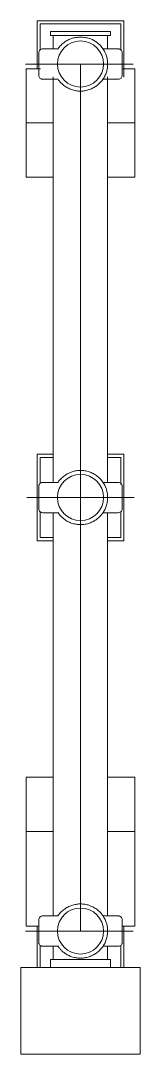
# Model space of a CAD drawing. Header units: metres. Extents: x 252 to 379, y 116 to 201.
# Drawn here: x 303.75 to 304.85, y 181.43 to 190.96 of the extents above; entities that cross this region are included whole.
import ezdxf

# ---------------------------------------------------------------- set-up
doc = ezdxf.new("R2010")
doc.units = ezdxf.units.M
doc.layers.add('L-STRUCTUR_SET_A', color=94, linetype='Continuous', lineweight=9)

# ---------------------------------------------------------------- blocks, each defined once
blk = doc.blocks.new('set_2s_1d')
at = {"color": 1, "lineweight": 0}
for p, q in [((-10.7251, 32.7976), (-10.7251, 32.7601)), ((-10.175, 32.7976), (-10.7251, 32.7976)), ((-10.175, 32.7601), (-10.7251, 32.7601)), ((-10.7, 32.6376), (-10.7, 32.7601)), ((-10.7, 32.7601), (-10.2, 32.7601)), ((-10.5771, 32.7132), (-10.5678, 32.7184)), ((-10.5678, 32.7184), (-10.5581, 32.7233)), ((-10.5581, 32.7233), (-10.5386, 32.7314)), ((-10.5386, 32.7314), (-10.5309, 32.7339)), ((-10.5309, 32.7339), (-10.523, 32.7363)), ((-10.523, 32.7363), (-10.5148, 32.7383)), ((-10.5148, 32.7383), (-10.5063, 32.7401)), ((-10.5063, 32.7401), (-10.4975, 32.7416)), ((-10.4975, 32.7416), (-10.4884, 32.7428)), ((-10.4884, 32.7428), (-10.4791, 32.7438)), ((-10.4791, 32.7438), (-10.4696, 32.7446)), ((-10.4696, 32.7446), (-10.45, 32.7451)), ((-10.45, 32.7451), (-10.4388, 32.7448)), ((-10.4388, 32.7448), (-10.4276, 32.7442)), ((-10.4276, 32.7442), (-10.4168, 32.7432)), ((-10.4168, 32.7432), (-10.4061, 32.7418)), ((-10.4061, 32.7418), (-10.3959, 32.7401)), ((-10.3959, 32.7401), (-10.3858, 32.7381)), ((-10.3858, 32.7381), (-10.3761, 32.7356)), ((-10.3761, 32.7356), (-10.3668, 32.7328)), ((-10.3668, 32.7328), (-10.349, 32.7263)), ((-10.349, 32.7263), (-10.3409, 32.7226)), ((-10.3409, 32.7226), (-10.3329, 32.7186)), ((-10.3329, 32.7186), (-10.325, 32.7142)), ((-10.325, 32.7142), (-10.3171, 32.7096)), ((-10.2, 32.7601), (-10.2, 32.6376)), ((-10.175, 32.7976), (-10.175, 32.7601)), ((-10.8269, 32.6219), (-10.83, 32.6167)), ((-10.8229, 32.6266), (-10.8269, 32.6219)), ((-10.8181, 32.6306), (-10.8229, 32.6266)), ((-10.8129, 32.6337), (-10.8181, 32.6306)), ((-10.8074, 32.6359), (-10.8129, 32.6337)), ((-10.8018, 32.6372), (-10.8074, 32.6359)), ((-10.7963, 32.6376), (-10.8018, 32.6372)), ((-10.6571, 32.6376), (-10.7963, 32.6376)), ((-10.6594, 32.6342), (-10.6568, 32.6382)), ((-10.6568, 32.6382), (-10.654, 32.6422)), ((-10.654, 32.6422), (-10.6511, 32.6462)), ((-10.6511, 32.6462), (-10.6483, 32.6501)), ((-10.6483, 32.6501), (-10.6453, 32.6538)), ((-10.6453, 32.6538), (-10.6421, 32.6576)), ((-10.6421, 32.6576), (-10.639, 32.6613)), ((-10.639, 32.6613), (-10.6359, 32.6649)), ((-10.6359, 32.6649), (-10.6293, 32.6719)), ((-10.6293, 32.6719), (-10.6213, 32.6798)), ((-10.6213, 32.6798), (-10.6129, 32.6873)), ((-10.6129, 32.6873), (-10.6044, 32.6944)), ((-10.6044, 32.6944), (-10.5955, 32.7012)), ((-10.5955, 32.7012), (-10.5864, 32.7074)), ((-10.5864, 32.7074), (-10.5771, 32.7132)), ((-10.3171, 32.7096), (-10.3094, 32.7044)), ((-10.3094, 32.7044), (-10.3019, 32.6991)), ((-10.3019, 32.6991), (-10.2945, 32.6934)), ((-10.2945, 32.6934), (-10.2873, 32.6874)), ((-10.2873, 32.6874), (-10.2735, 32.6746)), ((-10.2735, 32.6746), (-10.2663, 32.6671)), ((-10.2663, 32.6671), (-10.2594, 32.6592)), ((-10.2594, 32.6592), (-10.2528, 32.6511)), ((-10.2528, 32.6511), (-10.2464, 32.6426)), ((-10.2464, 32.6426), (-10.2405, 32.6339)), ((-10.2429, 32.6376), (-10.1038, 32.6376)), ((-10.2405, 32.6339), (-10.235, 32.6249)), ((-10.235, 32.6249), (-10.2298, 32.6158)), ((-10.1038, 32.6376), (-10.0984, 32.6372)), ((-10.0984, 32.6372), (-10.0928, 32.6359)), ((-10.0928, 32.6359), (-10.0873, 32.6337)), ((-10.0873, 32.6337), (-10.082, 32.6306)), ((-10.082, 32.6306), (-10.0773, 32.6266)), ((-10.0773, 32.6266), (-10.0733, 32.6219)), ((-10.0733, 32.6219), (-10.0701, 32.6167)), ((-10.8321, 32.6111), (-10.8338, 32.6001)), ((-10.8338, 32.6001), (-10.8338, 32.4201)), ((-10.83, 32.6167), (-10.8321, 32.6111)), ((-10.2298, 32.6158), (-10.225, 32.6064)), ((-10.225, 32.6064), (-10.2168, 32.5873)), ((-10.2168, 32.5873), (-10.2136, 32.5787)), ((-10.2136, 32.5787), (-10.2108, 32.5699)), ((-10.2108, 32.5699), (-10.2083, 32.5612)), ((-10.2083, 32.5612), (-10.2061, 32.5522)), ((-10.2061, 32.5522), (-10.2043, 32.5432)), ((-10.2043, 32.5432), (-10.2028, 32.5341)), ((-10.2028, 32.5341), (-10.2015, 32.5251)), ((-10.2015, 32.5251), (-10.2008, 32.5158)), ((-10.0701, 32.6167), (-10.068, 32.6111)), ((-10.068, 32.6111), (-10.0663, 32.6001)), ((-10.0663, 32.6001), (-10.0663, 32.4201)), ((-10.9561, 32.4976), (-9.9646, 32.4976)), ((-10.95, 32.4538), (-10.95, 31.4538)), ((-10.95, 32.4538), (-10.95, 31.4538)), ((-10.8188, 32.4538), (-10.95, 32.4538)), ((-10.8338, 32.4538), (-10.95, 32.4538)), ((-10.209, 32.4313), (-10.2118, 32.4222)), ((-10.2066, 32.4407), (-10.209, 32.4313)), ((-10.2046, 32.4501), (-10.2066, 32.4407)), ((-10.203, 32.4594), (-10.2046, 32.4501)), ((-10.2018, 32.4689), (-10.203, 32.4594)), ((-10.2008, 32.4786), (-10.2018, 32.4689)), ((-10.2008, 32.5158), (-10.2, 32.4976)), ((-10.2003, 32.4881), (-10.2008, 32.4786)), ((-10.2, 32.4976), (-10.2003, 32.4881)), ((-10.0663, 32.4538), (-9.95, 32.4538)), ((-9.95, 32.4538), (-9.95, 31.4538)), ((-10.8338, 32.4201), (-10.8338, 32.3951)), ((-10.8338, 32.3951), (-10.8334, 32.3897)), ((-10.8334, 32.3897), (-10.8321, 32.3841)), ((-10.8321, 32.3841), (-10.83, 32.3786)), ((-10.83, 32.3786), (-10.8269, 32.3733)), ((-10.8269, 32.3733), (-10.8229, 32.3686)), ((-10.8229, 32.3686), (-10.8181, 32.3646)), ((-10.8181, 32.3646), (-10.8129, 32.3614)), ((-10.8129, 32.3614), (-10.8074, 32.3592)), ((-10.8074, 32.3592), (-10.7963, 32.3576)), ((-10.7963, 32.3576), (-10.6573, 32.3576)), ((-10.7, 31.4462), (-10.7, 32.3798)), ((-10.6541, 32.3533), (-10.6594, 32.3609)), ((-10.6515, 32.3494), (-10.6541, 32.3533)), ((-10.6486, 32.3458), (-10.6515, 32.3494)), ((-10.6458, 32.3421), (-10.6486, 32.3458)), ((-10.6429, 32.3384), (-10.6458, 32.3421)), ((-10.6399, 32.3349), (-10.6429, 32.3384)), ((-10.6369, 32.3314), (-10.6399, 32.3349)), ((-10.26, 32.3351), (-10.2738, 32.3203)), ((-10.2536, 32.3429), (-10.26, 32.3351)), ((-10.2475, 32.3511), (-10.2536, 32.3429)), ((-10.2418, 32.3594), (-10.2475, 32.3511)), ((-10.1038, 32.3576), (-10.2429, 32.3576)), ((-10.2363, 32.3681), (-10.2418, 32.3594)), ((-10.2311, 32.3768), (-10.2363, 32.3681)), ((-10.2265, 32.3858), (-10.2311, 32.3768)), ((-10.2221, 32.3949), (-10.2265, 32.3858)), ((-10.2181, 32.4042), (-10.2221, 32.3949)), ((-10.2118, 32.4222), (-10.2181, 32.4042)), ((-10.2, 32.3798), (-10.2, 28.6376)), ((-10.0928, 32.3592), (-10.1038, 32.3576)), ((-10.0873, 32.3614), (-10.0928, 32.3592)), ((-10.082, 32.3646), (-10.0873, 32.3614)), ((-10.0773, 32.3686), (-10.082, 32.3646)), ((-10.0733, 32.3733), (-10.0773, 32.3686)), ((-10.0701, 32.3786), (-10.0733, 32.3733)), ((-10.068, 32.3841), (-10.0701, 32.3786)), ((-10.0668, 32.3897), (-10.068, 32.3841)), ((-10.0663, 32.3951), (-10.0668, 32.3897)), ((-10.0663, 32.4201), (-10.0663, 32.3951)), ((-10.6338, 32.3279), (-10.6369, 32.3314)), ((-10.6305, 32.3246), (-10.6338, 32.3279)), ((-10.6168, 32.3113), (-10.6305, 32.3246)), ((-10.6095, 32.3049), (-10.6168, 32.3113)), ((-10.6019, 32.2989), (-10.6095, 32.3049)), ((-10.5941, 32.2933), (-10.6019, 32.2989)), ((-10.5861, 32.2878), (-10.5941, 32.2933)), ((-10.578, 32.2828), (-10.5861, 32.2878)), ((-10.5696, 32.2781), (-10.578, 32.2828)), ((-10.5611, 32.2736), (-10.5696, 32.2781)), ((-10.5524, 32.2696), (-10.5611, 32.2736)), ((-10.5329, 32.2617), (-10.5524, 32.2696)), ((-10.5229, 32.2584), (-10.5329, 32.2617)), ((-10.5128, 32.2556), (-10.5229, 32.2584)), ((-10.5024, 32.2531), (-10.5128, 32.2556)), ((-10.492, 32.2511), (-10.5024, 32.2531)), ((-10.4815, 32.2496), (-10.492, 32.2511)), ((-10.471, 32.2484), (-10.4815, 32.2496)), ((-10.4605, 32.2478), (-10.471, 32.2484)), ((-10.45, 32.2476), (-10.4605, 32.2478)), ((-10.4294, 32.2484), (-10.45, 32.2476)), ((-10.4191, 32.2496), (-10.4294, 32.2484)), ((-10.4088, 32.2511), (-10.4191, 32.2496)), ((-10.3985, 32.2529), (-10.4088, 32.2511)), ((-10.3884, 32.2553), (-10.3985, 32.2529)), ((-10.3784, 32.2581), (-10.3884, 32.2553)), ((-10.3685, 32.2613), (-10.3784, 32.2581)), ((-10.3588, 32.2648), (-10.3685, 32.2613)), ((-10.3493, 32.2688), (-10.3588, 32.2648)), ((-10.3328, 32.2768), (-10.3493, 32.2688)), ((-10.3248, 32.2813), (-10.3328, 32.2768)), ((-10.3169, 32.2861), (-10.3248, 32.2813)), ((-10.3091, 32.2911), (-10.3169, 32.2861)), ((-10.3016, 32.2964), (-10.3091, 32.2911)), ((-10.2944, 32.3021), (-10.3016, 32.2964)), ((-10.2873, 32.3079), (-10.2944, 32.3021)), ((-10.2804, 32.3139), (-10.2873, 32.3079)), ((-10.2738, 32.3203), (-10.2804, 32.3139)), ((-10.95, 31.9538), (-10.7, 31.9538)), ((-10.2, 31.9538), (-9.95, 31.9538)), ((-10.95, 31.4538), (-10.7, 31.4538)), ((-10.95, 31.4538), (-10.7, 31.4538)), ((-10.7, 28.6376), (-10.7, 31.4462)), ((-9.95, 31.4538), (-10.2, 31.4538)), ((-10.5894, 28.7052), (-10.5806, 28.7107)), ((-10.5806, 28.7107), (-10.5718, 28.7159)), ((-10.5718, 28.7159), (-10.5628, 28.7208)), ((-10.5628, 28.7208), (-10.5441, 28.7292)), ((-10.5441, 28.7292), (-10.5351, 28.7327)), ((-10.5351, 28.7327), (-10.526, 28.7358)), ((-10.526, 28.7358), (-10.5168, 28.7386)), ((-10.5168, 28.7386), (-10.5074, 28.7409)), ((-10.5074, 28.7409), (-10.498, 28.7429)), ((-10.498, 28.7429), (-10.4884, 28.7447)), ((-10.4884, 28.7447), (-10.4789, 28.7459)), ((-10.4789, 28.7459), (-10.4693, 28.7468)), ((-10.4693, 28.7468), (-10.45, 28.7476)), ((-10.45, 28.7476), (-10.4401, 28.7474)), ((-10.4401, 28.7474), (-10.4301, 28.7468)), ((-10.4301, 28.7468), (-10.4201, 28.7458)), ((-10.4201, 28.7458), (-10.4101, 28.7444)), ((-10.4101, 28.7444), (-10.4003, 28.7426)), ((-10.4003, 28.7426), (-10.3904, 28.7403)), ((-10.3904, 28.7403), (-10.3806, 28.7378)), ((-10.3806, 28.7378), (-10.3711, 28.7348)), ((-10.3711, 28.7348), (-10.3524, 28.7277)), ((-10.3524, 28.7277), (-10.3433, 28.7237)), ((-10.3433, 28.7237), (-10.3343, 28.7192)), ((-10.3343, 28.7192), (-10.3255, 28.7143)), ((-10.3255, 28.7143), (-10.3169, 28.7092)), ((-10.3169, 28.7092), (-10.3085, 28.7037)), ((-10.83, 28.6167), (-10.8321, 28.6111)), ((-10.8269, 28.6219), (-10.83, 28.6167)), ((-10.8229, 28.6266), (-10.8269, 28.6219)), ((-10.8181, 28.6306), (-10.8229, 28.6266)), ((-10.8129, 28.6337), (-10.8181, 28.6306)), ((-10.8074, 28.6359), (-10.8129, 28.6337)), ((-10.8018, 28.6372), (-10.8074, 28.6359)), ((-10.7963, 28.6376), (-10.8018, 28.6372)), ((-10.6571, 28.6376), (-10.7963, 28.6376)), ((-10.6594, 28.6342), (-10.6568, 28.6383)), ((-10.6568, 28.6383), (-10.6539, 28.6423)), ((-10.6539, 28.6423), (-10.651, 28.6463)), ((-10.651, 28.6463), (-10.6481, 28.6502)), ((-10.6481, 28.6502), (-10.645, 28.6541)), ((-10.645, 28.6541), (-10.6419, 28.6578)), ((-10.6419, 28.6578), (-10.6388, 28.6616)), ((-10.6388, 28.6616), (-10.6355, 28.6652)), ((-10.6355, 28.6652), (-10.6288, 28.6724)), ((-10.6288, 28.6724), (-10.6215, 28.6796)), ((-10.6215, 28.6796), (-10.6139, 28.6864)), ((-10.6139, 28.6864), (-10.606, 28.6929)), ((-10.606, 28.6929), (-10.5978, 28.6993)), ((-10.5978, 28.6993), (-10.5894, 28.7052)), ((-10.3085, 28.7037), (-10.3004, 28.6978)), ((-10.3004, 28.6978), (-10.2924, 28.6916)), ((-10.2924, 28.6916), (-10.2848, 28.6852)), ((-10.2848, 28.6852), (-10.2704, 28.6713)), ((-10.2704, 28.6713), (-10.2631, 28.6636)), ((-10.2631, 28.6636), (-10.2563, 28.6554)), ((-10.2563, 28.6554), (-10.2496, 28.6471)), ((-10.2496, 28.6471), (-10.2434, 28.6383)), ((-10.2434, 28.6383), (-10.2376, 28.6293)), ((-10.2429, 28.6376), (-10.1038, 28.6376)), ((-10.2376, 28.6293), (-10.2321, 28.6201)), ((-10.2321, 28.6201), (-10.2271, 28.6107)), ((-10.1038, 28.6376), (-10.0984, 28.6372)), ((-10.0984, 28.6372), (-10.0928, 28.6359)), ((-10.0928, 28.6359), (-10.0873, 28.6337)), ((-10.0873, 28.6337), (-10.082, 28.6306)), ((-10.082, 28.6306), (-10.0773, 28.6266)), ((-10.0773, 28.6266), (-10.0733, 28.6219)), ((-10.0733, 28.6219), (-10.0701, 28.6167)), ((-10.0701, 28.6167), (-10.068, 28.6111)), ((-10.8321, 28.6111), (-10.8338, 28.6001)), ((-10.8338, 28.6001), (-10.8338, 28.4201)), ((-10.2271, 28.6107), (-10.2225, 28.6011)), ((-10.2225, 28.6011), (-10.2145, 28.5813)), ((-10.2145, 28.5813), (-10.2118, 28.5733)), ((-10.2118, 28.5733), (-10.2094, 28.5651)), ((-10.2094, 28.5651), (-10.2071, 28.5568)), ((-10.2071, 28.5568), (-10.2053, 28.5484)), ((-10.2053, 28.5484), (-10.2038, 28.5401)), ((-10.2038, 28.5401), (-10.2024, 28.5316)), ((-10.2024, 28.5316), (-10.2014, 28.5232)), ((-10.2014, 28.5232), (-10.2006, 28.5146)), ((-10.068, 28.6111), (-10.0663, 28.6001)), ((-10.0663, 28.6001), (-10.0663, 28.4201)), ((-9.9576, 28.4976), (-10.9424, 28.4976)), ((-10.21, 28.4277), (-10.213, 28.4181)), ((-10.2074, 28.4374), (-10.21, 28.4277)), ((-10.2051, 28.4473), (-10.2074, 28.4374)), ((-10.2034, 28.4573), (-10.2051, 28.4473)), ((-10.2019, 28.4673), (-10.2034, 28.4573)), ((-10.2009, 28.4774), (-10.2019, 28.4673)), ((-10.2003, 28.4876), (-10.2009, 28.4774)), ((-10.2006, 28.5146), (-10.2, 28.4976)), ((-10.2, 28.4976), (-10.2003, 28.4876)), ((-10.8338, 28.4201), (-10.8338, 28.3951)), ((-10.8338, 28.3951), (-10.8334, 28.3897)), ((-10.8334, 28.3897), (-10.8321, 28.3841)), ((-10.8321, 28.3841), (-10.83, 28.3786)), ((-10.83, 28.3786), (-10.8269, 28.3733)), ((-10.8269, 28.3733), (-10.8229, 28.3686)), ((-10.8229, 28.3686), (-10.8181, 28.3646)), ((-10.8181, 28.3646), (-10.8129, 28.3614)), ((-10.8129, 28.3614), (-10.8074, 28.3592)), ((-10.8074, 28.3592), (-10.7963, 28.3576)), ((-10.7963, 28.3576), (-10.6573, 28.3576)), ((-10.7, 24.6376), (-10.7, 28.3576)), ((-10.6534, 28.3522), (-10.6594, 28.3609)), ((-10.6503, 28.3478), (-10.6534, 28.3522)), ((-10.647, 28.3436), (-10.6503, 28.3478)), ((-10.6436, 28.3394), (-10.647, 28.3436)), ((-10.6403, 28.3353), (-10.6436, 28.3394)), ((-10.6368, 28.3313), (-10.6403, 28.3353)), ((-10.6331, 28.3273), (-10.6368, 28.3313)), ((-10.6294, 28.3234), (-10.6331, 28.3273)), ((-10.2593, 28.3361), (-10.2718, 28.3224)), ((-10.2534, 28.3433), (-10.2593, 28.3361)), ((-10.2478, 28.3507), (-10.2534, 28.3433)), ((-10.2424, 28.3583), (-10.2478, 28.3507)), ((-10.1038, 28.3576), (-10.2429, 28.3576)), ((-10.2374, 28.3662), (-10.2424, 28.3583)), ((-10.2326, 28.3742), (-10.2374, 28.3662)), ((-10.2281, 28.3824), (-10.2326, 28.3742)), ((-10.224, 28.3907), (-10.2281, 28.3824)), ((-10.2203, 28.3992), (-10.224, 28.3907)), ((-10.213, 28.4181), (-10.2203, 28.3992)), ((-10.2, 28.3576), (-10.2, 27.5126)), ((-10.0928, 28.3592), (-10.1038, 28.3576)), ((-10.0873, 28.3614), (-10.0928, 28.3592)), ((-10.082, 28.3646), (-10.0873, 28.3614)), ((-10.0773, 28.3686), (-10.082, 28.3646)), ((-10.0733, 28.3733), (-10.0773, 28.3686)), ((-10.0701, 28.3786), (-10.0733, 28.3733)), ((-10.068, 28.3841), (-10.0701, 28.3786)), ((-10.0668, 28.3897), (-10.068, 28.3841)), ((-10.0663, 28.3951), (-10.0668, 28.3897)), ((-10.0663, 28.4201), (-10.0663, 28.3951)), ((-10.6256, 28.3197), (-10.6294, 28.3234)), ((-10.6109, 28.3062), (-10.6256, 28.3197)), ((-10.603, 28.2998), (-10.6109, 28.3062)), ((-10.5949, 28.2938), (-10.603, 28.2998)), ((-10.5865, 28.2881), (-10.5949, 28.2938)), ((-10.5779, 28.2828), (-10.5865, 28.2881)), ((-10.5691, 28.2778), (-10.5779, 28.2828)), ((-10.5601, 28.2732), (-10.5691, 28.2778)), ((-10.5511, 28.2689), (-10.5601, 28.2732)), ((-10.5419, 28.2651), (-10.5511, 28.2689)), ((-10.5241, 28.2588), (-10.5419, 28.2651)), ((-10.5151, 28.2562), (-10.5241, 28.2588)), ((-10.506, 28.2539), (-10.5151, 28.2562)), ((-10.4968, 28.2519), (-10.506, 28.2539)), ((-10.4875, 28.2504), (-10.4968, 28.2519)), ((-10.4781, 28.2492), (-10.4875, 28.2504)), ((-10.4688, 28.2483), (-10.4781, 28.2492)), ((-10.4594, 28.2478), (-10.4688, 28.2483)), ((-10.45, 28.2476), (-10.4594, 28.2478)), ((-10.429, 28.2484), (-10.45, 28.2476)), ((-10.4185, 28.2496), (-10.429, 28.2484)), ((-10.408, 28.2512), (-10.4185, 28.2496)), ((-10.3975, 28.2532), (-10.408, 28.2512)), ((-10.3871, 28.2556), (-10.3975, 28.2532)), ((-10.377, 28.2586), (-10.3871, 28.2556)), ((-10.3669, 28.2618), (-10.377, 28.2586)), ((-10.357, 28.2656), (-10.3669, 28.2618)), ((-10.3474, 28.2697), (-10.357, 28.2656)), ((-10.3308, 28.2779), (-10.3474, 28.2697)), ((-10.3228, 28.2824), (-10.3308, 28.2779)), ((-10.3148, 28.2873), (-10.3228, 28.2824)), ((-10.3071, 28.2924), (-10.3148, 28.2873)), ((-10.2995, 28.2979), (-10.3071, 28.2924)), ((-10.2923, 28.3037), (-10.2995, 28.2979)), ((-10.2851, 28.3097), (-10.2923, 28.3037)), ((-10.2784, 28.3159), (-10.2851, 28.3097)), ((-10.2718, 28.3224), (-10.2784, 28.3159)), ((-10.2, 27.5126), (-10.2, 24.6376)), ((-10.95, 25.9163), (-10.7, 25.9163)), ((-10.95, 24.5413), (-10.95, 25.9163)), ((-10.2, 25.9163), (-9.95, 25.9163)), ((-9.95, 25.9163), (-9.95, 24.5413)), ((-10.45, 25.3574), (-10.45, 25.4814)), ((-10.95, 25.4163), (-10.7, 25.4163)), ((-10.2, 25.4163), (-9.95, 25.4163)), ((-10.6006, 24.6972), (-10.5924, 24.7031)), ((-10.5924, 24.7031), (-10.5839, 24.7087)), ((-10.5839, 24.7087), (-10.5751, 24.7141)), ((-10.5751, 24.7141), (-10.5663, 24.7189)), ((-10.5663, 24.7189), (-10.5571, 24.7234)), ((-10.5571, 24.7234), (-10.5386, 24.7314)), ((-10.5386, 24.7314), (-10.5299, 24.7346)), ((-10.5299, 24.7346), (-10.521, 24.7373)), ((-10.521, 24.7373), (-10.512, 24.7398)), ((-10.512, 24.7398), (-10.5029, 24.7421)), ((-10.5029, 24.7421), (-10.4936, 24.7439)), ((-10.4936, 24.7439), (-10.4844, 24.7454)), ((-10.4844, 24.7454), (-10.4751, 24.7466)), ((-10.4751, 24.7466), (-10.4659, 24.7474)), ((-10.4659, 24.7474), (-10.4473, 24.7482)), ((-10.4473, 24.7482), (-10.4376, 24.7477)), ((-10.4376, 24.7477), (-10.4281, 24.7469)), ((-10.4281, 24.7469), (-10.4185, 24.7458)), ((-10.4185, 24.7458), (-10.409, 24.7444)), ((-10.409, 24.7444), (-10.3996, 24.7426)), ((-10.3996, 24.7426), (-10.3901, 24.7404)), ((-10.3901, 24.7404), (-10.3809, 24.7379)), ((-10.3809, 24.7379), (-10.3718, 24.7351)), ((-10.3718, 24.7351), (-10.3538, 24.7283)), ((-10.3538, 24.7283), (-10.3445, 24.7242)), ((-10.3445, 24.7242), (-10.3355, 24.7198)), ((-10.3355, 24.7198), (-10.3265, 24.7149)), ((-10.3265, 24.7149), (-10.3178, 24.7097)), ((-10.3178, 24.7097), (-10.3093, 24.7042)), ((-10.3093, 24.7042), (-10.301, 24.6983)), ((-10.8321, 24.6112), (-10.8338, 24.6001)), ((-10.83, 24.6167), (-10.8321, 24.6112)), ((-10.8269, 24.6219), (-10.83, 24.6167)), ((-10.8229, 24.6266), (-10.8269, 24.6219)), ((-10.8181, 24.6307), (-10.8229, 24.6266)), ((-10.8129, 24.6338), (-10.8181, 24.6307)), ((-10.8074, 24.6359), (-10.8129, 24.6338)), ((-10.8018, 24.6372), (-10.8074, 24.6359)), ((-10.7963, 24.6376), (-10.8018, 24.6372)), ((-10.6571, 24.6376), (-10.7963, 24.6376)), ((-10.6594, 24.6359), (-10.6585, 24.6383)), ((-10.6594, 24.6342), (-10.6594, 24.6359)), ((-10.6585, 24.6383), (-10.6569, 24.6412)), ((-10.6569, 24.6412), (-10.6544, 24.6447)), ((-10.6544, 24.6447), (-10.6511, 24.6487)), ((-10.6511, 24.6487), (-10.6471, 24.6534)), ((-10.6471, 24.6534), (-10.6424, 24.6586)), ((-10.6424, 24.6586), (-10.6369, 24.6643)), ((-10.6369, 24.6643), (-10.6238, 24.6774)), ((-10.6238, 24.6774), (-10.6163, 24.6843)), ((-10.6163, 24.6843), (-10.6086, 24.6909)), ((-10.6086, 24.6909), (-10.6006, 24.6972)), ((-10.301, 24.6983), (-10.2929, 24.6921)), ((-10.2929, 24.6921), (-10.2851, 24.6854)), ((-10.2851, 24.6854), (-10.2705, 24.6716)), ((-10.2705, 24.6716), (-10.2636, 24.6642)), ((-10.2636, 24.6642), (-10.257, 24.6564)), ((-10.257, 24.6564), (-10.2508, 24.6484)), ((-10.2508, 24.6484), (-10.2448, 24.6402)), ((-10.2448, 24.6402), (-10.2391, 24.6317)), ((-10.2429, 24.6376), (-10.1038, 24.6376)), ((-10.2391, 24.6317), (-10.2338, 24.6229)), ((-10.2338, 24.6229), (-10.2289, 24.6141)), ((-10.2289, 24.6141), (-10.2243, 24.6049)), ((-10.1038, 24.6376), (-10.0984, 24.6372)), ((-10.0984, 24.6372), (-10.0928, 24.6359)), ((-10.0928, 24.6359), (-10.0873, 24.6338)), ((-10.0873, 24.6338), (-10.082, 24.6307)), ((-10.082, 24.6307), (-10.0773, 24.6266)), ((-10.0773, 24.6266), (-10.0733, 24.6219)), ((-10.0733, 24.6219), (-10.0701, 24.6167)), ((-10.0701, 24.6167), (-10.068, 24.6112)), ((-10.068, 24.6112), (-10.0663, 24.6001)), ((-10.8338, 24.5413), (-10.95, 24.5413)), ((-10.8338, 24.6001), (-10.8338, 24.4201)), ((-10.2243, 24.6049), (-10.2164, 24.5864)), ((-10.2164, 24.5864), (-10.2133, 24.5778)), ((-10.2133, 24.5778), (-10.2105, 24.5692)), ((-10.2105, 24.5692), (-10.2081, 24.5604)), ((-10.2081, 24.5604), (-10.206, 24.5517)), ((-10.206, 24.5517), (-10.2041, 24.5427)), ((-10.2041, 24.5427), (-10.2026, 24.5337)), ((-10.2026, 24.5337), (-10.2015, 24.5247)), ((-10.2015, 24.5247), (-10.2008, 24.5157)), ((-10.2008, 24.5157), (-10.2, 24.4976)), ((-10.0663, 24.6001), (-10.0663, 24.4201)), ((-9.95, 24.5413), (-10.0663, 24.5413)), ((-9.9646, 24.4976), (-10.9561, 24.4976)), ((-10.8338, 24.4201), (-10.8338, 24.3951)), ((-10.2123, 24.4206), (-10.2189, 24.4023)), ((-10.2094, 24.4299), (-10.2123, 24.4206)), ((-10.2069, 24.4394), (-10.2094, 24.4299)), ((-10.2049, 24.4491), (-10.2069, 24.4394)), ((-10.2031, 24.4587), (-10.2049, 24.4491)), ((-10.2018, 24.4684), (-10.2031, 24.4587)), ((-10.2009, 24.4781), (-10.2018, 24.4684)), ((-10.2003, 24.4878), (-10.2009, 24.4781)), ((-10.2, 24.4976), (-10.2003, 24.4878)), ((-10.0663, 24.4201), (-10.0663, 24.3951)), ((-10.8338, 24.3951), (-10.8334, 24.3897)), ((-10.8334, 24.3897), (-10.8321, 24.3841)), ((-10.8321, 24.3841), (-10.83, 24.3786)), ((-10.83, 24.3786), (-10.8269, 24.3733)), ((-10.8269, 24.3733), (-10.8229, 24.3686)), ((-10.8229, 24.3686), (-10.8181, 24.3646)), ((-10.8181, 24.3646), (-10.8129, 24.3614)), ((-10.8129, 24.3614), (-10.8074, 24.3593)), ((-10.8074, 24.3593), (-10.7963, 24.3576)), ((-10.7963, 24.3576), (-10.6573, 24.3576)), ((-10.7, 24.3576), (-10.7, 24.2351)), ((-10.6528, 24.3513), (-10.6594, 24.3609)), ((-10.6493, 24.3466), (-10.6528, 24.3513)), ((-10.6456, 24.3419), (-10.6493, 24.3466)), ((-10.642, 24.3373), (-10.6456, 24.3419)), ((-10.6381, 24.3328), (-10.642, 24.3373)), ((-10.6341, 24.3284), (-10.6381, 24.3328)), ((-10.6301, 24.3242), (-10.6341, 24.3284)), ((-10.626, 24.3201), (-10.6301, 24.3242)), ((-10.2614, 24.3336), (-10.2753, 24.3188)), ((-10.2549, 24.3413), (-10.2614, 24.3336)), ((-10.2488, 24.3494), (-10.2549, 24.3413)), ((-10.2429, 24.3577), (-10.2488, 24.3494)), ((-10.2374, 24.3662), (-10.2429, 24.3577)), ((-10.1038, 24.3576), (-10.2429, 24.3576)), ((-10.2321, 24.3749), (-10.2374, 24.3662)), ((-10.2274, 24.3839), (-10.2321, 24.3749)), ((-10.223, 24.3931), (-10.2274, 24.3839)), ((-10.2189, 24.4023), (-10.223, 24.3931)), ((-10.2, 24.2351), (-10.2, 24.3576)), ((-10.0928, 24.3593), (-10.1038, 24.3576)), ((-10.0873, 24.3614), (-10.0928, 24.3593)), ((-10.082, 24.3646), (-10.0873, 24.3614)), ((-10.0773, 24.3686), (-10.082, 24.3646)), ((-10.0733, 24.3733), (-10.0773, 24.3686)), ((-10.0701, 24.3786), (-10.0733, 24.3733)), ((-10.068, 24.3841), (-10.0701, 24.3786)), ((-10.0668, 24.3897), (-10.068, 24.3841)), ((-10.0663, 24.3951), (-10.0668, 24.3897)), ((-10.7251, 24.2351), (-10.7251, 24.1601)), ((-10.1751, 24.2351), (-10.7251, 24.2351)), ((-10.7, 24.2351), (-10.2, 24.2351)), ((-10.6218, 24.3159), (-10.626, 24.3201)), ((-10.6084, 24.3042), (-10.6218, 24.3159)), ((-10.6014, 24.2986), (-10.6084, 24.3042)), ((-10.5943, 24.2933), (-10.6014, 24.2986)), ((-10.5868, 24.2883), (-10.5943, 24.2933)), ((-10.5793, 24.2836), (-10.5868, 24.2883)), ((-10.5715, 24.2791), (-10.5793, 24.2836)), ((-10.5636, 24.2748), (-10.5715, 24.2791)), ((-10.5556, 24.2709), (-10.5636, 24.2748)), ((-10.5475, 24.2673), (-10.5556, 24.2709)), ((-10.5288, 24.2603), (-10.5475, 24.2673)), ((-10.5193, 24.2573), (-10.5288, 24.2603)), ((-10.5095, 24.2548), (-10.5193, 24.2573)), ((-10.4998, 24.2526), (-10.5095, 24.2548)), ((-10.4899, 24.2508), (-10.4998, 24.2526)), ((-10.4799, 24.2493), (-10.4899, 24.2508)), ((-10.47, 24.2484), (-10.4799, 24.2493)), ((-10.46, 24.2478), (-10.47, 24.2484)), ((-10.45, 24.2476), (-10.46, 24.2478)), ((-10.4301, 24.2484), (-10.45, 24.2476)), ((-10.4201, 24.2494), (-10.4301, 24.2484)), ((-10.4101, 24.2508), (-10.4201, 24.2494)), ((-10.4003, 24.2526), (-10.4101, 24.2508)), ((-10.3905, 24.2548), (-10.4003, 24.2526)), ((-10.3808, 24.2574), (-10.3905, 24.2548)), ((-10.3711, 24.2603), (-10.3808, 24.2574)), ((-10.3618, 24.2637), (-10.3711, 24.2603)), ((-10.3525, 24.2674), (-10.3618, 24.2637)), ((-10.3356, 24.2753), (-10.3525, 24.2674)), ((-10.3274, 24.2797), (-10.3356, 24.2753)), ((-10.3194, 24.2844), (-10.3274, 24.2797)), ((-10.3115, 24.2896), (-10.3194, 24.2844)), ((-10.3038, 24.2948), (-10.3115, 24.2896)), ((-10.2963, 24.3004), (-10.3038, 24.2948)), ((-10.289, 24.3063), (-10.2963, 24.3004)), ((-10.282, 24.3124), (-10.289, 24.3063)), ((-10.2753, 24.3188), (-10.282, 24.3124)), ((-10.1751, 24.1601), (-10.1751, 24.2351))]:
    blk.add_line(p, q, dxfattribs=at)
at = {"color": 7, "lineweight": 0}
blk.add_line((-10.45, 32.4976), (-10.45, 24.4976), dxfattribs=at)
at = {"color": 1, "lineweight": 0, "elevation": 0.4494}
blk.add_lwpolyline([(-9.9, 24.1601), (-11, 24.1601), (-11, 23.3601), (-9.9, 23.3601)], close=True, dxfattribs=at)
at = {"color": 1, "lineweight": 0}
for centre in [(-10.45, 32.4976), (-10.45, 28.4976), (-10.45, 24.4976)]:
    blk.add_circle(centre, 0.2125, dxfattribs=at)
at = {"layer": 'L-STRUCTUR_SET_A'}
for points in [[(-10.85, 32.4538), (-10.85, 32.8976), (-10.05, 32.8976), (-10.05, 32.3754)], [(-10.82, 32.629), (-10.82, 32.8676), (-10.08, 32.8676), (-10.08, 32.6289)], [(-10.7, 28.0976), (-10.85, 28.0976), (-10.85, 28.8976), (-10.7, 28.8976)], [(-10.82, 28.629), (-10.82, 28.8676), (-10.7, 28.8676)], [(-10.2, 28.8976), (-10.05, 28.8976), (-10.05, 28.3754)], [(-10.2, 28.8676), (-10.08, 28.8676), (-10.08, 28.6186)], [(-10.7, 28.1276), (-10.82, 28.1276), (-10.82, 28.3661)], [(-10.05, 28.3754), (-10.05, 28.0976), (-10.2, 28.0976)], [(-10.08, 28.3662), (-10.08, 28.1276), (-10.2, 28.1276)], [(-10.85, 24.1601), (-10.85, 24.5413)], [(-10.05, 24.5413), (-10.05, 24.3754)], [(-10.82, 24.1601), (-10.82, 24.3661)], [(-10.08, 24.3662), (-10.08, 24.1601)], [(-10.05, 24.3754), (-10.05, 24.1601)]]:
    blk.add_lwpolyline(points, dxfattribs=at)

msp = doc.modelspace()

# ---------------------------------------------------------------- block references
msp.add_blockref('set_2s_1d', (314.7459, 158.0654))

doc.saveas('drawing.dxf')
